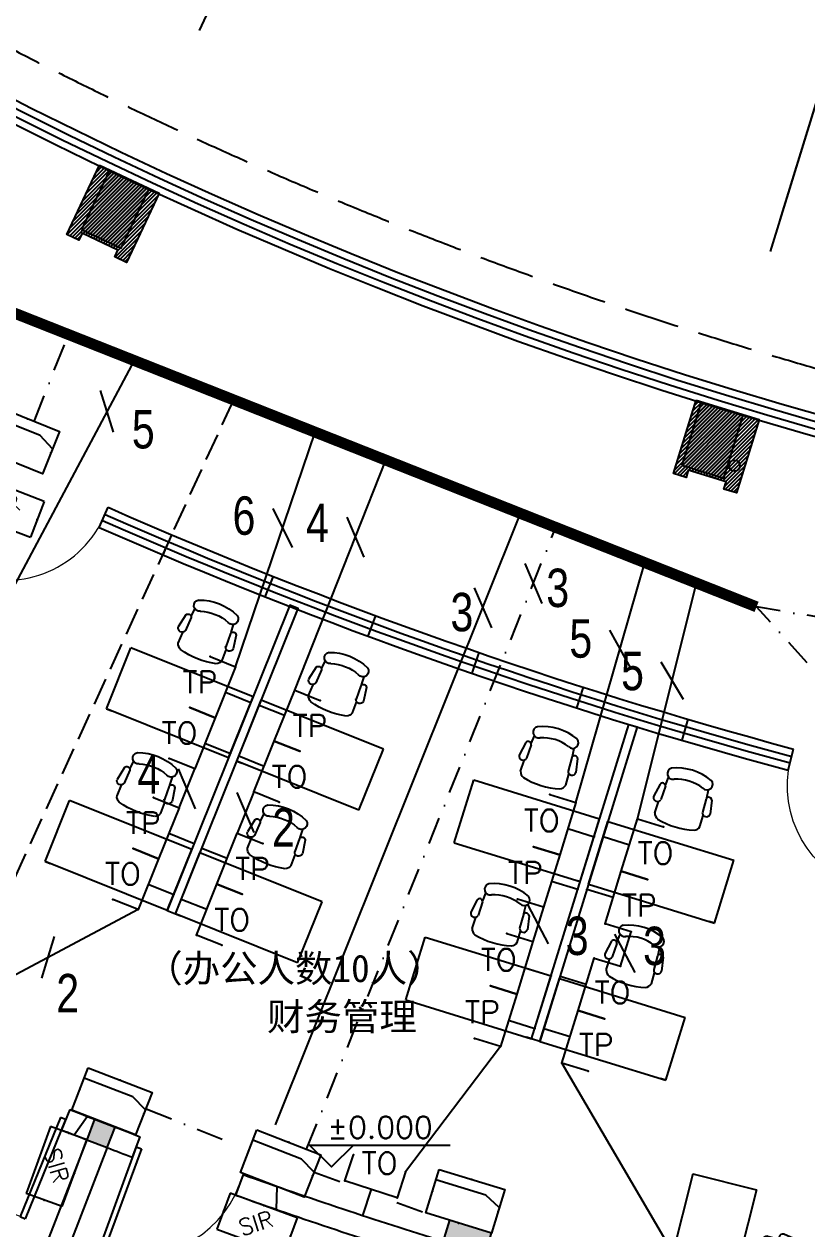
# Model space of a CAD drawing. Extents: x 13680 to 1640314, y -473492 to 65390.
# Drawn here: x 1453210 to 1460342, y -345167 to -334187 of the extents above; entities that cross this region are included whole.
import ezdxf
from ezdxf.enums import TextEntityAlignment as Align

# ---------------------------------------------------------------- set-up
doc = ezdxf.new("R2010")
doc.units = 0
doc.header["$LTSCALE"] = 1000
doc.header["$MEASUREMENT"] = 0
doc.linetypes.add('DASH', pattern=[0.35, 0.25, -0.1])
doc.linetypes.add('DASHDOT', pattern=[1, 0.5, -0.25, 0, -0.25])
for name, color, linetype in [('0-桥架', 120, 'Continuous'), ('AXIS', 1, 'Continuous'), ('COLUMN', 255, 'Continuous'), ('DIM-照明', 3, 'Continuous'), ('door', 2, 'Continuous'), ('EQUIP-通讯', 6, 'Continuous'), ('HATCH', 8, 'Continuous'), ('PUB_HATCH', 8, 'Continuous'), ('TEL_TEXT', 7, 'Continuous'), ('VPIPE-雨水', 4, 'DASH'), ('WALL', 255, 'Continuous'), ('WINDOW', 2, 'Continuous'), ('WIRE-照明', 120, 'Continuous'), ('室外建筑', 8, 'Continuous'), ('装修家具', 8, 'Continuous'), ('装修家具2', 8, 'Continuous')]:
    doc.layers.add(name, color=color, linetype=linetype)
doc.layers.add('04071 FF-TXT', color=3, linetype='Continuous', lineweight=25)
doc.styles.add('_TCH_DIM_T3', font='SIMPLEX', dxfattribs={"width": 0.705882, "bigfont": 'GBCBIG'})
doc.styles.add('_TEL_DIM', font='SIMPLEX', dxfattribs={"width": 0.8, "height": 3.5, "bigfont": 'HZTXT'})
doc.styles.add('IN-C', font='')
doc.styles.add('IN-E', font='simplex.shx')
doc.styles.get("Standard").update_dxf_attribs({"font": 'haiwenrs.shx', "bigfont": 'hztxt.shx'})
doc.styles.get('IN-C').set_extended_font_data('SimSun')
doc.dimstyles.new('_TCH_ARROW&&100', dxfattribs={"dimtxt": 297.5, "dimasz": 200, "dimexe": 250, "dimexo": 300, "dimgap": 126.25, "dimtad": 1, "dimdec": 0, "dimzin": 0, "dimdsep": 46, "dimtxsty": '_TCH_DIM_T3', "dimcen": 0.09, "dimclrt": 7, "dimazin": 2, "dimtfac": 1, "dimtdec": 0, "dimtix": 1, "dimtmove": 2, "dimatfit": 3, "dimfxl": 1, "dimtolj": 1, "dimtzin": 0, "dimarcsym": 0})

# ---------------------------------------------------------------- blocks, each defined once
blk = doc.blocks.new('A$C6DCB248D')
at = {"layer": '装修家具', "color": 8}
for p, q in [((50, 1272), (50, 672)), ((50, 1272), (50, 672)), ((1250, 1272), (50, 1272)), ((50, 1272), (100, 1272)), ((1250, 1272), (1250, 672)), ((1250, 672), (50, 672))]:
    blk.add_line(p, q, dxfattribs=at)
at = {"layer": '装修家具2', "color": 8}
for p, q in [((435, 471), (437, 366)), ((865, 471), (863, 366)), ((403, 207), (380, 334)), ((456, 212), (452, 341)), ((844, 212), (848, 341)), ((897, 207), (920, 334)), ((453, 202), (460, 126)), ((847, 202), (840, 126))]:
    blk.add_line(p, q, dxfattribs=at)
for centre, radius, start, end in [((503, 453), 70.3, 112.4327, 165.4917), ((650, -168), 708, 75.758, 104.242), ((797, 453), 70.3, 14.5083, 67.5673), ((417, 332), 36.8, 14.0068, 176.4868), ((883, 332), 36.8, 3.5132, 165.9932), ((429, 218), 27.9, 202.2235, 347.7173), ((488, 82), 51.9, 60.3175, 238.735), ((650, 497), 394, 249.7134, 290.2866), ((812, 82), 51.9, 301.265, 119.6825), ((871, 218), 27.9, 192.2827, 337.7765), ((650, 489), 489, 247.2611, 292.7389)]:
    blk.add_arc(centre, radius, start, end, dxfattribs=at)
blk = doc.blocks.new('A$C011C4558')
at = {"layer": '装修家具', "color": 8}
blk.add_lwpolyline([(0, 1200), (2999, 1200), (2999, 1280), (0, 1280)], close=True, dxfattribs=at)
at = {"layer": '装修家具', "color": 8, "xscale": -1, "rotation": 90}
for p in [(1272, 2530), (2771, 2530), (1272, 1250), (2771, 1250)]:
    blk.add_blockref('A$C6DCB248D', p, dxfattribs=at)
blk = doc.blocks.new('yg')
at = {"layer": 'VPIPE-雨水', "linetype": 'Continuous'}
blk.add_circle((429470, 259511), 50, dxfattribs=at)
blk = doc.blocks.new('$DorLib2D$00000001')
for p, q in [((0.45, 0.975), (0.5, 0.975)), ((0.45, 0), (0.45, 0.975)), ((0.5, 0), (0.5, 0.975)), ((0.5, 0), (0.45, 0))]:
    blk.add_line(p, q)
at = {"lineweight": 13}
blk.add_arc((0.475, 0), 0.975, 91.4693, 180, dxfattribs=at)
blk = doc.blocks.new('_FZH')
blk.add_lwpolyline([(-0.5, -0.5), (0.5, -0.5), (0.5, 0.5), (-0.5, 0.5)], close=True)
at = {"layer": 'PUB_HATCH'}
blk.add_solid([(-0.5, -0.5), (0.5, -0.5), (-0.5, 0.5), (0.5, 0.5)], dxfattribs=at)
blk = doc.blocks.new('A$C58E3357E')
at = {"layer": 'WALL'}
h = blk.add_hatch(dxfattribs=at)
h.set_pattern_fill('ANSI31', color=8, scale=15)
h.set_pattern_definition([(45, (0, 0), (-16.83798, 16.83798), [])])
h.paths.add_polyline_path([(-33851, 35032), (-33935, 35626), (-34628, 35527), (-34611, 35409), (-34542, 35419), (-34491, 35062), (-34560, 35052), (-34544, 34933)])
h.paths.add_polyline_path([(-22302, 12080), (-22723, 12508), (-23222, 12016), (-23138, 11931), (-23088, 11980), (-22836, 11724), (-22886, 11674), (-22801, 11589)])
h.paths.add_polyline_path([(-26096, 16456), (-26452, 16939), (-27015, 16523), (-26944, 16426), (-26888, 16468), (-26674, 16179), (-26730, 16137), (-26659, 16040)])
h.paths.add_polyline_path([(-16012, 6927), (-15511, 6598), (-15895, 6013), (-15995, 6079), (-15957, 6137), (-16258, 6335), (-16296, 6276), (-16396, 6342)])
h.paths.add_polyline_path([(-5588, 1946), (-5014, 1770), (-5220, 1101), (-5335, 1136), (-5314, 1203), (-5658, 1309), (-5679, 1242), (-5793, 1277)])
h.paths.add_polyline_path([(-20633, 10502), (-20183, 10105), (-20646, 9580), (-20736, 9659), (-20690, 9712), (-20960, 9950), (-21006, 9897), (-21096, 9976)])
h.paths.add_polyline_path([(-11022, 4089), (-10479, 3834), (-10777, 3200), (-10885, 3252), (-10856, 3315), (-11181, 3468), (-11211, 3405), (-11320, 3456)])
h.paths.add_polyline_path([(-30560, 23957), (-30807, 24504), (-31445, 24216), (-31395, 24107), (-31331, 24136), (-31183, 23807), (-31247, 23779), (-31198, 23669)])
h.paths.add_polyline_path([(-27751, 18834), (-28073, 19341), (-28664, 18966), (-28600, 18865), (-28541, 18902), (-28348, 18598), (-28407, 18561), (-28342, 18459)])
h.paths.add_polyline_path([(-32583, 29330), (-32751, 29906), (-33423, 29711), (-33389, 29595), (-33322, 29615), (-33222, 29269), (-33289, 29250), (-33255, 29135)])
at = {"layer": 'WALL', "color": 2}
for points in [[(-11022, 4089), (-10479, 3834), (-10777, 3200), (-10885, 3252), (-10856, 3315), (-11181, 3468), (-11211, 3405), (-11320, 3456), (-11022, 4089)], [(-5588, 1946), (-5014, 1770), (-5220, 1101), (-5335, 1136), (-5314, 1203), (-5658, 1309), (-5679, 1242), (-5793, 1277), (-5588, 1946)]]:
    blk.add_lwpolyline(points, dxfattribs=at)
blk = doc.blocks.new('*D201')
at = {"layer": 'AXIS', "color": 0, "lineweight": -2, "transparency": 16777216}
for p, q in [((1425937, -332251), (1423966, -333706)), ((1428435, -335394), (1426572, -336985))]:
    blk.add_line(p, q, dxfattribs=at)
blk.add_arc((1471625, -298505), 59000, 216.6442, 220.30638, dxfattribs=at)
at = {"layer": 'AXIS', "color": 0, "transparency": 16777216}
for points in [[(1424259, -333738), (1424313, -333699), (1424167, -333558)], [(1426658, -336649), (1426607, -336692), (1426762, -336823)]]:
    blk.add_solid(points, dxfattribs=at)
at = {"layer": 'Defpoints', "color": 0, "transparency": 16777216}
for p in [(1471625, -298505), (1426178, -332073), (1425006, -334666), (1428663, -335199)]:
    blk.add_point(p, dxfattribs=at)
at = {"layer": 'AXIS', "color": 7, "transparency": 16777216, "insert": (1425651, -335042), "char_height": 297.5, "attachment_point": 5, "rotation": 308.4753, "style": '_TCH_DIM_T3'}
blk.add_mtext('\\A1;4.05°', dxfattribs=at)
blk = doc.blocks.new('*D202')
at = {"layer": 'AXIS', "color": 0, "lineweight": -2, "transparency": 16777216}
for p, q in [((1428435, -335394), (1426572, -336985)), ((1431147, -338352), (1429401, -340071))]:
    blk.add_line(p, q, dxfattribs=at)
blk.add_arc((1471625, -298505), 59000, 220.69483, 224.35579, dxfattribs=at)
at = {"layer": 'AXIS', "color": 0, "transparency": 16777216}
for points in [[(1426867, -336996), (1426917, -336953), (1426762, -336823)], [(1429463, -339729), (1429416, -339776), (1429580, -339895)]]:
    blk.add_solid(points, dxfattribs=at)
at = {"layer": 'Defpoints', "color": 0, "transparency": 16777216}
for p in [(1471625, -298505), (1428663, -335199), (1427677, -337869), (1431361, -338141)]:
    blk.add_point(p, dxfattribs=at)
at = {"layer": 'AXIS', "color": 7, "transparency": 16777216, "insert": (1428346, -338198), "char_height": 297.5, "attachment_point": 5, "rotation": 312.5253, "style": '_TCH_DIM_T3'}
blk.add_mtext('\\A1;4.05°', dxfattribs=at)
blk = doc.blocks.new('*D203')
at = {"layer": 'AXIS', "color": 0, "lineweight": -2, "transparency": 16777216}
for p, q in [((1431147, -338352), (1429401, -340071)), ((1434063, -341111), (1432443, -342949))]:
    blk.add_line(p, q, dxfattribs=at)
blk.add_arc((1471625, -298505), 59000, 224.74423, 228.40578, dxfattribs=at)
at = {"layer": 'AXIS', "color": 0, "transparency": 16777216}
for points in [[(1429696, -340061), (1429744, -340014), (1429580, -339895)], [(1432480, -342604), (1432436, -342654), (1432608, -342761)]]:
    blk.add_solid(points, dxfattribs=at)
at = {"layer": 'Defpoints', "color": 0, "transparency": 16777216}
for p in [(1471625, -298505), (1431361, -338141), (1430566, -340874), (1434261, -340886)]:
    blk.add_point(p, dxfattribs=at)
at = {"layer": 'AXIS', "color": 7, "transparency": 16777216, "insert": (1431257, -341155), "char_height": 297.5, "attachment_point": 5, "rotation": 316.575, "style": '_TCH_DIM_T3'}
blk.add_mtext('\\A1;4.05°', dxfattribs=at)
blk = doc.blocks.new('*D204')
at = {"layer": 'AXIS', "color": 0, "lineweight": -2, "transparency": 16777216}
for p, q in [((1434063, -341111), (1432443, -342949)), ((1440441, -345979), (1439096, -348026))]:
    blk.add_line(p, q, dxfattribs=at)
blk.add_arc((1471625, -298505), 59000, 228.79422, 236.50578, dxfattribs=at)
at = {"layer": 'AXIS', "color": 0, "transparency": 16777216}
for points in [[(1432736, -342918), (1432780, -342868), (1432608, -342761)], [(1439084, -347679), (1439048, -347735), (1439233, -347817)]]:
    blk.add_solid(points, dxfattribs=at)
at = {"layer": 'Defpoints', "color": 0, "transparency": 16777216}
for p in [(1471625, -298505), (1434261, -340886), (1434736, -344550), (1440606, -345728)]:
    blk.add_point(p, dxfattribs=at)
at = {"layer": 'AXIS', "color": 7, "transparency": 16777216, "insert": (1435998, -345188), "char_height": 297.5, "attachment_point": 5, "rotation": 322.65, "style": '_TCH_DIM_T3'}
blk.add_mtext('\\A1;8.1°', dxfattribs=at)
blk = doc.blocks.new('*D205')
at = {"layer": 'AXIS', "color": 0, "lineweight": -2, "transparency": 16777216}
for p, q in [((1440441, -345979), (1439096, -348026)), ((1447441, -349899), (1446398, -352116))]:
    blk.add_line(p, q, dxfattribs=at)
blk.add_arc((1471625, -298505), 59000, 236.89422, 244.60578, dxfattribs=at)
at = {"layer": 'AXIS', "color": 0, "transparency": 16777216}
for points in [[(1439382, -347955), (1439419, -347899), (1439233, -347817)], [(1446338, -351774), (1446309, -351834), (1446504, -351890)]]:
    blk.add_solid(points, dxfattribs=at)
at = {"layer": 'Defpoints', "color": 0, "transparency": 16777216}
for p in [(1471625, -298505), (1440606, -345728), (1441592, -349289), (1447569, -349627)]:
    blk.add_point(p, dxfattribs=at)
at = {"layer": 'AXIS', "color": 7, "transparency": 16777216, "insert": (1442931, -349742), "char_height": 297.5, "attachment_point": 5, "rotation": 330.75, "style": '_TCH_DIM_T3'}
blk.add_mtext('\\A1;8.1°', dxfattribs=at)
blk = doc.blocks.new('*D206')
at = {"layer": 'AXIS', "color": 0, "lineweight": -2, "transparency": 16777216}
for p, q in [((1447441, -349899), (1446398, -352116)), ((1454924, -352794), (1454203, -355135))]:
    blk.add_line(p, q, dxfattribs=at)
blk.add_arc((1471625, -298505), 59000, 244.99422, 252.70578, dxfattribs=at)
at = {"layer": 'AXIS', "color": 0, "transparency": 16777216}
for points in [[(1446671, -352005), (1446700, -351944), (1446504, -351890)], [(1454096, -354806), (1454076, -354869), (1454277, -354897)]]:
    blk.add_solid(points, dxfattribs=at)
at = {"layer": 'Defpoints', "color": 0, "transparency": 16777216}
for p in [(1471625, -298505), (1447569, -349627), (1455012, -352507), (1449047, -353014)]:
    blk.add_point(p, dxfattribs=at)
at = {"layer": 'AXIS', "color": 7, "transparency": 16777216, "insert": (1450437, -353274), "char_height": 297.5, "attachment_point": 5, "rotation": 338.85, "style": '_TCH_DIM_T3'}
blk.add_mtext('\\A1;8.1°', dxfattribs=at)
blk = doc.blocks.new('*D207')
at = {"layer": 'AXIS', "color": 0, "lineweight": -2, "transparency": 16777216}
for p, q in [((1454924, -352794), (1454203, -355135)), ((1458800, -353838), (1458247, -356225))]:
    blk.add_line(p, q, dxfattribs=at)
blk.add_arc((1471625, -298505), 59000, 253.09422, 256.75577, dxfattribs=at)
at = {"layer": 'AXIS', "color": 0, "transparency": 16777216}
for points in [[(1454458, -354987), (1454478, -354923), (1454277, -354897)], [(1458116, -355903), (1458101, -355968), (1458303, -355981)]]:
    blk.add_solid(points, dxfattribs=at)
at = {"layer": 'Defpoints', "color": 0, "transparency": 16777216}
for p in [(1471625, -298505), (1455012, -352507), (1458868, -353546), (1455610, -355290)]:
    blk.add_point(p, dxfattribs=at)
at = {"layer": 'AXIS', "color": 7, "transparency": 16777216, "insert": (1456352, -355209), "char_height": 297.5, "attachment_point": 5, "rotation": 344.925, "style": '_TCH_DIM_T3'}
blk.add_mtext('\\A1;4.05°', dxfattribs=at)
blk = doc.blocks.new('*D208')
at = {"layer": 'AXIS', "color": 0, "lineweight": -2, "transparency": 16777216}
for p, q in [((1458800, -353838), (1458247, -356225)), ((1462740, -354605), (1462356, -357025))]:
    blk.add_line(p, q, dxfattribs=at)
blk.add_arc((1471625, -298505), 59000, 257.14422, 260.80566, dxfattribs=at)
at = {"layer": 'AXIS', "color": 0, "transparency": 16777216}
for points in [[(1458490, -356058), (1458505, -355993), (1458303, -355981)], [(1462203, -356714), (1462193, -356780), (1462396, -356778)]]:
    blk.add_solid(points, dxfattribs=at)
at = {"layer": 'Defpoints', "color": 0, "transparency": 16777216}
for p in [(1471625, -298505), (1458868, -353546), (1462787, -354309), (1459661, -356279)]:
    blk.add_point(p, dxfattribs=at)
at = {"layer": 'AXIS', "color": 7, "transparency": 16777216, "insert": (1460395, -356146), "char_height": 297.5, "attachment_point": 5, "rotation": 348.9749, "style": '_TCH_DIM_T3'}
blk.add_mtext('\\A1;4.05°', dxfattribs=at)
blk = doc.blocks.new('*D209')
at = {"layer": 'AXIS', "color": 0, "lineweight": -2, "transparency": 16777216}
for p, q in [((1414825, -298505), (1411575, -298505)), ((1462740, -354605), (1462231, -357815))]:
    blk.add_line(p, q, dxfattribs=at)
blk.add_arc((1471625, -298505), 59800, 180.19165, 260.80826, dxfattribs=at)
at = {"layer": 'AXIS', "color": 0, "transparency": 16777216}
for points in [[(1411792, -298705), (1411859, -298705), (1411825, -298505)], [(1462078, -357504), (1462068, -357570), (1462270, -357569)]]:
    blk.add_solid(points, dxfattribs=at)
at = {"layer": 'Defpoints', "color": 0, "transparency": 16777216}
for p in [(1415125, -298505), (1471625, -298505), (1418343, -325653), (1462787, -354309)]:
    blk.add_point(p, dxfattribs=at)
at = {"layer": 'AXIS', "color": 7, "transparency": 16777216, "insert": (1426362, -337163), "char_height": 297.5, "attachment_point": 5, "rotation": 310.5, "style": '_TCH_DIM_T3'}
blk.add_mtext('\\A1;81°', dxfattribs=at)
blk = doc.blocks.new('*D219')
at = {"layer": 'AXIS', "color": 0, "lineweight": -2, "transparency": 16777216}
for p, q in [((1450104, -331268), (1451449, -329221)), ((1454935, -333974), (1455978, -331757))]:
    blk.add_line(p, q, dxfattribs=at)
blk.add_arc((1471625, -298505), 37000, 237.0097, 244.4903, dxfattribs=at)
at = {"layer": 'AXIS', "color": 0, "transparency": 16777216}
for points in [[(1451461, -329567), (1451497, -329511), (1451311, -329430)], [(1455705, -331868), (1455676, -331928), (1455871, -331983)]]:
    blk.add_solid(points, dxfattribs=at)
at = {"layer": 'Defpoints', "color": 0, "transparency": 16777216}
for p in [(1471625, -298505), (1452791, -330352), (1449939, -331519), (1454807, -334245)]:
    blk.add_point(p, dxfattribs=at)
at = {"layer": 'AXIS', "color": 7, "transparency": 16777216, "insert": (1453681, -330547), "char_height": 297.5, "attachment_point": 5, "rotation": 330.75, "style": '_TCH_DIM_T3'}
blk.add_mtext('\\A1;8.1°', dxfattribs=at)
blk = doc.blocks.new('*D220')
at = {"layer": 'AXIS', "color": 0, "lineweight": -2, "transparency": 16777216}
for p, q in [((1454935, -333974), (1455978, -331757)), ((1460099, -335972), (1460819, -333630))]:
    blk.add_line(p, q, dxfattribs=at)
blk.add_arc((1471625, -298505), 37000, 245.1097, 252.5903, dxfattribs=at)
at = {"layer": 'AXIS', "color": 0, "transparency": 16777216}
for points in [[(1456039, -332098), (1456067, -332038), (1455871, -331983)], [(1460565, -333778), (1460545, -333842), (1460746, -333869)]]:
    blk.add_solid(points, dxfattribs=at)
at = {"layer": 'Defpoints', "color": 0, "transparency": 16777216}
for p in [(1471625, -298505), (1457466, -332688), (1454807, -334245), (1460011, -336259)]:
    blk.add_point(p, dxfattribs=at)
at = {"layer": 'AXIS', "color": 7, "transparency": 16777216, "insert": (1458375, -332756), "char_height": 297.5, "attachment_point": 5, "rotation": 338.85, "style": '_TCH_DIM_T3'}
blk.add_mtext('\\A1;8.1°', dxfattribs=at)
blk = doc.blocks.new('*D221')
at = {"layer": 'AXIS', "color": 0, "lineweight": -2, "transparency": 16777216}
for p, q in [((1460099, -335972), (1460819, -333630)), ((1462774, -336692), (1463327, -334306))]:
    blk.add_line(p, q, dxfattribs=at)
blk.add_arc((1471625, -298505), 37000, 253.2097, 256.6403, dxfattribs=at)
at = {"layer": 'AXIS', "color": 0, "transparency": 16777216}
for points in [[(1460927, -333959), (1460947, -333896), (1460746, -333869)], [(1463084, -334471), (1463068, -334536), (1463271, -334549)]]:
    blk.add_solid(points, dxfattribs=at)
at = {"layer": 'Defpoints', "color": 0, "transparency": 16777216}
for p in [(1471625, -298505), (1461582, -334116), (1460011, -336259), (1462706, -336985)]:
    blk.add_point(p, dxfattribs=at)
at = {"layer": 'AXIS', "color": 7, "transparency": 16777216, "insert": (1462074, -333966), "char_height": 297.5, "attachment_point": 5, "rotation": 344.925, "style": '_TCH_DIM_T3'}
blk.add_mtext('\\A1;4.05°', dxfattribs=at)
blk = doc.blocks.new('*D223')
at = {"layer": 'AXIS', "color": 0, "lineweight": -2, "transparency": 16777216}
for p, q in [((1432425, -298505), (1435675, -298505)), ((1465493, -337222), (1466001, -334012))]:
    blk.add_line(p, q, dxfattribs=at)
blk.add_arc((1471625, -298505), 36200, 180.3166, 260.6833, dxfattribs=at)
at = {"layer": 'AXIS', "color": 0, "transparency": 16777216}
for points in [[(1435393, -298705), (1435459, -298705), (1435425, -298505)], [(1465770, -334194), (1465760, -334260), (1465962, -334259)]]:
    blk.add_solid(points, dxfattribs=at)
at = {"layer": 'Defpoints', "color": 0, "transparency": 16777216}
for p in [(1432125, -298505), (1471625, -298505), (1439371, -314939), (1465446, -337518)]:
    blk.add_point(p, dxfattribs=at)
at = {"layer": 'AXIS', "color": 7, "transparency": 16777216, "insert": (1444308, -321836), "char_height": 297.5, "attachment_point": 5, "rotation": 310.5, "style": '_TCH_DIM_T3'}
blk.add_mtext('\\A1;81°', dxfattribs=at)
blk = doc.blocks.new('bg')
blk.add_lwpolyline([(2, 2), (0, 0), (-2, 2), (10.82, 2)])
at = {"color": 7, "style": 'IN-E'}
blk.add_attdef('LEVEL', (2, 2.61), '', height=2, dxfattribs=at)
blk = doc.blocks.new('$equip$00001847')
for p, q in [((-0.5, 0.499), (-0.5, 0.999)), ((0.5, 0.999), (0.5, 0.499)), ((0.5, 0.499), (-0.5, 0.499)), ((0, 0.5), (0, 0))]:
    blk.add_line(p, q)
for p in [(-0.5, 0.999), (0.5, 0.999), (-0.5, 0.499), (0.5, 0.499), (0, 0)]:
    blk.add_point(p)
at = {"color": 7, "style": '_TEL_DIM'}
blk.add_attdef('$TEXT$', text='', height=0.4, dxfattribs=at).set_placement((0, 0.999), align=Align.MIDDLE_CENTER)
at = {"color": 7, "style": '_TEL_DIM', "flags": 1}
blk.add_attdef('A', text='', height=0.00002, dxfattribs=at).set_placement((0, 0), align=Align.MIDDLE_CENTER)
blk = doc.blocks.new('$TelecSys$00000095')
blk.add_line((0.4, 0.4), (-0.4, -0.4))
at = {"width": 0.8}
blk.add_attdef('N', text='', height=1, dxfattribs=at).set_placement((-0.017, 1.056), align=Align.MIDDLE)
blk = doc.blocks.new('$equip$00001876')
at = {"color": 0, "linetype": 'Continuous'}
blk.add_lwpolyline([(-0.625, 0.415), (0.625, 0.415), (0.625, -0.415), (-0.625, -0.415)], close=True, dxfattribs=at)
blk.add_lwpolyline([(0.625, 0.075), (0.325, 0.215), (-0.625, 0.215)], dxfattribs=at)
for p in [(0, 0.415), (-0.625, 0), (0.625, 0), (0, -0.415)]:
    blk.add_point(p)
at = {"layer": 'TEL_TEXT', "style": '_TEL_DIM', "flags": 1}
blk.add_attdef('A', text='', height=0.00002, dxfattribs=at).set_placement((0, 0), align=Align.MIDDLE_CENTER)
blk = doc.blocks.new('$equip$00001889')
for p, q in [((-0.65, 0.35), (-0.65, -0.35)), ((0.65, 0.35), (-0.65, 0.35)), ((0.65, 0.35), (0.65, -0.35)), ((-0.65, -0.35), (0.65, -0.35))]:
    blk.add_line(p, q)
for p in [(0, 0.35), (-0.65, 0), (0.65, 0), (0, -0.35)]:
    blk.add_point(p)
at = {"color": 7, "style": '_TEL_DIM'}
blk.add_attdef('$TEXT$', text='', height=0.3, dxfattribs=at).set_placement((-0.02, -0.003), align=Align.MIDDLE_CENTER)
at = {"color": 7, "style": '_TEL_DIM', "flags": 1}
blk.add_attdef('A', text='', height=0.00002, dxfattribs=at).set_placement((0, 0), align=Align.MIDDLE_CENTER)

msp = doc.modelspace()

# ---------------------------------------------------------------- linework, layer by layer
at = {"layer": '0-桥架', "color": 120, "const_width": 100}
msp.add_lwpolyline([(1429018.904, -303407.219), (1430576.383, -310397.89), (1432997.87, -317254.655), (1439015.335, -326193.931), (1445282.223, -331957.858), (1451483.67, -336173.126), (1459884.038, -339498.386)], dxfattribs=at)
at = {"layer": 'AXIS'}
for p, q in [((1454807.017, -334245.428), (1456510.134, -330626.12)), ((1460010.706, -336258.584), (1461186.867, -332435.412))]:
    msp.add_line(p, q, dxfattribs=at)
at = {"layer": 'WALL', "color": 0}
for p, q in [((1453625.464, -344078.94), (1453550.097, -344264.208)), ((1454197.602, -344514.708), (1454266.546, -344326.956)), ((1453780.144, -344354.519), (1451831.766, -349390.77)), ((1453966.672, -344426.681), (1451946.131, -349649.46)), ((1455205.259, -344671.656), (1455136.315, -344859.408))]:
    msp.add_line(p, q, dxfattribs=at)
for radius, start, end in [(49000, 248.4481189, 248.850002), (49000, 248.850002, 249.2518851), (49200, 248.4457421, 248.7335471), (49200, 248.9664569, 249.2542618), (49000, 250.421207, 252.666139), (49200, 250.4188302, 252.6670896)]:
    msp.add_arc((1471625.299, -298504.76), radius, start, end, dxfattribs=at)
at = {"layer": 'WINDOW'}
for p, q in [((1453895.04, -338774.325), (1453975.632, -338591.282)), ((1454553.063, -338840.585), (1454475.108, -339024.766)), ((1455478.362, -339219.824), (1455404.632, -339405.737)), ((1456412.078, -339577.84), (1456342.611, -339765.388)), ((1457353.723, -339914.446), (1457288.556, -340103.531)), ((1458302.808, -340229.467), (1458241.974, -340419.991)), ((1459258.837, -340522.739), (1459202.369, -340714.602)), ((1460171.442, -340987.805), (1460221.312, -340794.109))]:
    msp.add_line(p, q, dxfattribs=at)
for centre, radius, start, end in [((1471625.299, -298504.76), 40800, 179.4382911, 261.560645), ((1471625.299, -298504.76), 40867, 179.5331502, 261.4657858), ((1471625.299, -298504.76), 54800, 179.7909126, 261.2080234), ((1471625.299, -298504.76), 41000, 179.7205305, 261.2784055), ((1471625.299, -298504.76), 40933, 179.6262886, 261.3726474), ((1471625.298, -298504.762), 43799.998, 246.2366193, 254.9082791), ((1471625.298, -298504.762), 43929.998, 246.2366193, 254.9102139), ((1471625.298, -298504.762), 43869.998, 246.2366193, 254.9093223), ((1471625.298, -298504.762), 43999.998, 246.2366193, 254.9112509), ((1471625.299, -298504.76), 55000, 228.5999999, 261.4156146), ((1471625.299, -298504.76), 54933, 228.7043012, 261.3462394), ((1471625.299, -298504.76), 54867, 228.7044267, 261.2777346)]:
    msp.add_arc(centre, radius, start, end, dxfattribs=at)
at = {"layer": 'WIRE-照明', "linetype": 'DASHDOT', "ltscale": 0.5}
for p, q in [((1453300.939, -337807.747), (1453625.887, -336986.856)), ((1455783.83, -344441.351), (1458054.308, -338774.093)), ((1461014.476, -340751.244), (1459884.038, -339498.386)), ((1461085.534, -339699.238), (1459884.038, -339498.386)), ((1454322.18, -344072.339), (1455015.367, -344350.051)), ((1455851.488, -344649.814), (1456124.089, -344749.567)), ((1456604.731, -344925.45), (1456869.919, -345022.492))]:
    msp.add_line(p, q, dxfattribs=at)
at = {"layer": 'WIRE-照明'}
for p, q in [((1454212.559, -337253.348), (1450918.981, -343425.281)), ((1455137.104, -340045.099), (1455860.549, -337905.7)), ((1455675.864, -340257.219), (1456505.625, -338161.052)), ((1455501.884, -344218.17), (1457733.78, -338647.213)), ((1458238.178, -341280.864), (1458865.716, -339095.287)), ((1458797.992, -341430.371), (1459335.761, -339281.353)), ((1454248.865, -342257.55), (1452608.432, -343127.845)), ((1457551.066, -343505.024), (1456686.261, -344647.864)), ((1458110.437, -343655.965), (1459107.94, -345362.808)), ((1453665.082, -344309.461), (1453785.407, -344141.787)), ((1455512.13, -344779.654), (1455506.57, -344989.451))]:
    msp.add_line(p, q, dxfattribs=at)
at = {"layer": 'WIRE-照明', "linetype": 'DASH'}
msp.add_line((1455116.553, -337611.192), (1452831.587, -342603.729), dxfattribs=at)
at = {"layer": 'WIRE-照明', "linetype": 'Continuous'}
for p, q in [((1454621.434, -341329.546), (1454764.535, -340973.104)), ((1455303.295, -341185.224), (1455152.415, -341561.04)), ((1457943.011, -342236.31), (1457846.233, -342549.578)), ((1458644.465, -342774.311), (1458741.686, -342459.608))]:
    msp.add_line(p, q, dxfattribs=at)
at = {"layer": '室外建筑', "linetype": 'DASH', "ltscale": 2}
for radius, start, end in [(55400, 179.1726169, 261.8263191), (40400, 178.8653855, 262.1335564)]:
    msp.add_arc((1471625.299, -298504.76), radius, start, end, dxfattribs=at)

# ---------------------------------------------------------------- block references
at = {"layer": '04071 FF-TXT', "color": 9}
ref = msp.add_blockref('bg', (1456010.859, -344602.835), dxfattribs=dict(at, xscale=100, yscale=100, zscale=100))
ref.add_attrib('LEVEL', '%%P0.000', (1455973.129, -344342.296), dxfattribs={"layer": '0', "color": 7, "height": 200, "style": 'IN-E'})
at = {"layer": 'COLUMN'}
for p, xscale, yscale, zscale, rotation in [((1454040.614, -335874.117), 400.0000000000269, 600, 599.9999999999907, 334.7999999422599), ((1459481.434, -337979.011), 400.0000000001024, 600, 600.0000000000082, 342.8999999422628), ((1457187.919, -345434.197), 400.0000000000597, 599.9999999998836, 599.9999999998884, 342.899999942226)]:
    msp.add_blockref('_FZH', p, dxfattribs=dict(at, xscale=xscale, yscale=yscale, zscale=zscale, rotation=rotation))
at = {"layer": 'COLUMN', "linetype": 'ByBlock', "xscale": 199.9999999999726, "yscale": 199.9999999999726, "zscale": 199.9999999999726, "rotation": 338.8500019879417}
msp.add_blockref('_FZH', (1453909.489, -344297.336), dxfattribs=at)
at = {"layer": 'DIM-照明'}
ref = msp.add_blockref('$TelecSys$00000095', (1453965.609, -337716.115), dxfattribs=dict(at, xscale=350, yscale=350, zscale=350, rotation=242.3906109614948))
ref.add_attrib('N', '5', dxfattribs={"layer": '0', "color": 7, "height": 350, "width": 0.8}).set_placement((1454295.81, -337881.927), align=Align.MIDDLE)
ref = msp.add_blockref('$TelecSys$00000095', (1455565.216, -338779.07), dxfattribs=dict(at, xscale=350, yscale=350, zscale=350, rotation=71.31684867568572))
ref.add_attrib('N', '6', dxfattribs={"layer": '0', "color": 7, "height": 350, "width": 0.8}).set_placement((1455213.287, -338666.5), align=Align.MIDDLE)
ref = msp.add_blockref('$TelecSys$00000095', (1456227.863, -338862.744), dxfattribs=dict(at, xscale=350, yscale=350, zscale=350, rotation=68.40401062326885))
ref.add_attrib('N', '4', dxfattribs={"layer": '0', "color": 7, "height": 350, "width": 0.8}).set_placement((1455882.108, -338732.436), align=Align.MIDDLE)
ref = msp.add_blockref('$TelecSys$00000095', (1457849.531, -339285.23), dxfattribs=dict(at, xscale=350, yscale=350, zscale=350, rotation=68.16744441446015))
ref.add_attrib('N', '3', dxfattribs={"layer": '0', "color": 7, "height": 350, "width": 0.8}).set_placement((1458072.174, -339325.039), align=Align.MIDDLE)
ref = msp.add_blockref('$TelecSys$00000095', (1457389.692, -339506.078), dxfattribs=dict(at, xscale=350, yscale=350, zscale=350, rotation=68.16744441446015))
ref.add_attrib('N', '3', dxfattribs={"layer": '0', "color": 7, "height": 350, "width": 0.8}).set_placement((1457198.972, -339545.888), align=Align.MIDDLE)
ref = msp.add_blockref('$TelecSys$00000095', (1458638.931, -339885.128), dxfattribs=dict(at, xscale=350, yscale=350, zscale=350, rotation=73.97980863818114))
ref.add_attrib('N', '5', dxfattribs={"layer": '0', "color": 7, "height": 350, "width": 0.8}).set_placement((1458282.152, -339789.031), align=Align.MIDDLE)
ref = msp.add_blockref('$TelecSys$00000095', (1459113.573, -340169.256), dxfattribs=dict(at, xscale=350, yscale=350, zscale=350, rotation=75.9508316583015))
ref.add_attrib('N', '5', dxfattribs={"layer": '0', "color": 7, "height": 350, "width": 0.8}).set_placement((1458753.699, -340085.487), align=Align.MIDDLE)
ref = msp.add_blockref('$TelecSys$00000095', (1454690.434, -341157.678), dxfattribs=dict(at, xscale=350, yscale=350, zscale=350, rotation=68.12588703316233))
ref.add_attrib('N', '4', dxfattribs={"layer": '0', "color": 7, "height": 350, "width": 0.8}).set_placement((1454345.316, -341025.693), align=Align.MIDDLE)
ref = msp.add_blockref('$TelecSys$00000095', (1455227.855, -341373.132), dxfattribs=dict(at, xscale=350, yscale=350, zscale=350, rotation=248.125887033253))
ref.add_attrib('N', '2', dxfattribs={"layer": '0', "color": 7, "height": 350, "width": 0.8}).set_placement((1455572.973, -341505.117), align=Align.MIDDLE)
ref = msp.add_blockref('$TelecSys$00000095', (1457894.622, -342392.944), dxfattribs=dict(at, xscale=350, yscale=350, zscale=350, rotation=252.8324555968153))
ref.add_attrib('N', '3', dxfattribs={"layer": '0', "color": 7, "height": 350, "width": 0.8}).set_placement((1458249.406, -342496.166), align=Align.MIDDLE)
ref = msp.add_blockref('$TelecSys$00000095', (1458683.12, -342655.677), dxfattribs=dict(at, xscale=350, yscale=350, zscale=350, rotation=72.83245559693064))
ref.add_attrib('N', '3', dxfattribs={"layer": '0', "color": 7, "height": 350, "width": 0.8}).set_placement((1458953.982, -342588.097), align=Align.MIDDLE)
ref = msp.add_blockref('$TelecSys$00000095', (1453428.649, -342692.698), dxfattribs=dict(at, xscale=350, yscale=350, zscale=350, rotation=207.9471748644585))
ref.add_attrib('N', '2', dxfattribs={"layer": '0', "color": 7, "height": 350, "width": 0.8}).set_placement((1453607.178, -343016.2), align=Align.MIDDLE)
at = {"layer": 'door'}
for p, xscale, yscale, zscale, rotation in [((1453477.213, -338482.912), 999.9999999999521, 999.9999999999521, 999.9999999999521, 154.7446194740356), ((1460680.15, -341015.511), -999.999999999979, 1000, 1000.000000000007, 165.5620590380313), ((1453124.637, -343983.167), -1000.000000000048, 1000, 200, 157.8634579141619), ((1454701.431, -344593.182), 999.9999999999565, 999.9999999999565, 200, 159.8365460321911)]:
    msp.add_blockref('$DorLib2D$00000001', p, dxfattribs=dict(at, xscale=xscale, yscale=yscale, zscale=zscale, rotation=rotation))
at = {"layer": 'EQUIP-通讯'}
for p, xscale, yscale, zscale, rotation in [((1453164.151, -337976.212), 499.9999999999465, 499.9999999999465, 499.9999999999465, 337.945920754363), ((1454009.533, -344005.321), 500.0000000000696, 500.0000000000696, 500.0000000000696, 338.8462197896746), ((1455546.513, -344572.014), 500.0000000000696, 500.0000000000696, 500.0000000000696, 338.8462197896746), ((1457229.618, -344916.052), 500.0000000000696, 500.0000000000696, 500.0000000000696, 342.8999999422253)]:
    msp.add_blockref('$equip$00001876', p, dxfattribs=dict(at, xscale=xscale, yscale=yscale, zscale=zscale, rotation=rotation))
ref = msp.add_blockref('$equip$00001889', (1453026.141, -338584.47), dxfattribs=dict(at, xscale=499.9999999999897, yscale=499.9999999999897, zscale=499.9999999999897, rotation=338.9655469431739))
ref.add_attrib('$TEXT$', 'SIR', dxfattribs={"layer": '0', "color": 7, "height": 150, "rotation": 16.1246314, "style": '_TEL_DIM'}).set_placement((1453016.237, -338582.349), align=Align.MIDDLE_CENTER)
ref = msp.add_blockref('$equip$00001847', (1455275.499, -340370.056), dxfattribs=dict(at, xscale=500, yscale=500, zscale=500, rotation=68.12588703321622))
ref.add_attrib('$TEXT$', 'TP', dxfattribs={"layer": '0', "color": 7, "height": 200, "style": '_TEL_DIM'}).set_placement((1454811.961, -340183.958), align=Align.MIDDLE_CENTER)
ref = msp.add_blockref('$equip$00001847', (1455351.184, -340396.264), dxfattribs=dict(at, xscale=500, yscale=500, zscale=500, rotation=248.1258870332158))
ref.add_attrib('$TEXT$', 'TP', dxfattribs={"layer": '0', "color": 7, "height": 200, "style": '_TEL_DIM'}).set_placement((1455814.723, -340582.362), align=Align.MIDDLE_CENTER)
ref = msp.add_blockref('$equip$00001847', (1455089.215, -340834.059), dxfattribs=dict(at, xscale=500, yscale=500, zscale=500, rotation=68.12588703321622))
ref.add_attrib('$TEXT$', 'TO', dxfattribs={"layer": '0', "color": 7, "height": 200, "style": '_TEL_DIM'}).set_placement((1454625.676, -340647.961), align=Align.MIDDLE_CENTER)
ref = msp.add_blockref('$equip$00001847', (1455164.9, -340860.266), dxfattribs=dict(at, xscale=500, yscale=500, zscale=500, rotation=248.1258870332158))
ref.add_attrib('$TEXT$', 'TO', dxfattribs={"layer": '0', "color": 7, "height": 200, "style": '_TEL_DIM'}).set_placement((1455628.439, -341046.365), align=Align.MIDDLE_CENTER)
ref = msp.add_blockref('$equip$00001847', (1454759.829, -341654.503), dxfattribs=dict(at, xscale=500, yscale=500, zscale=500, rotation=68.12588703321622))
ref.add_attrib('$TEXT$', 'TP', dxfattribs={"layer": '0', "color": 7, "height": 200, "style": '_TEL_DIM'}).set_placement((1454296.29, -341468.405), align=Align.MIDDLE_CENTER)
ref = msp.add_blockref('$equip$00001847', (1458402.771, -341593.37), dxfattribs=dict(at, xscale=500, yscale=500, zscale=500, rotation=72.83245559684596))
ref.add_attrib('$TEXT$', 'TO', dxfattribs={"layer": '0', "color": 7, "height": 200, "style": '_TEL_DIM'}).set_placement((1457925.525, -341445.934), align=Align.MIDDLE_CENTER)
ref = msp.add_blockref('$equip$00001847', (1458485.816, -341595.588), dxfattribs=dict(at, xscale=500.0000000000001, yscale=500.0000000000001, zscale=500.0000000000001, rotation=252.8324555968417))
ref.add_attrib('$TEXT$', 'TO', dxfattribs={"layer": '0', "color": 7, "height": 200, "style": '_TEL_DIM'}).set_placement((1458963.062, -341743.024), align=Align.MIDDLE_CENTER)
ref = msp.add_blockref('$equip$00001847', (1454827.736, -341700.085), dxfattribs=dict(at, xscale=500.0000000000001, yscale=500.0000000000001, zscale=500.0000000000001, rotation=248.1258870332158))
ref.add_attrib('$TEXT$', 'TP', dxfattribs={"layer": '0', "color": 7, "height": 200, "style": '_TEL_DIM'}).set_placement((1455291.274, -341886.183), align=Align.MIDDLE_CENTER)
ref = msp.add_blockref('$equip$00001847', (1458255.187, -342071.093), dxfattribs=dict(at, xscale=500, yscale=500, zscale=500, rotation=72.83245559684596))
ref.add_attrib('$TEXT$', 'TP', dxfattribs={"layer": '0', "color": 7, "height": 200, "style": '_TEL_DIM'}).set_placement((1457777.942, -341923.657), align=Align.MIDDLE_CENTER)
ref = msp.add_blockref('$equip$00001847', (1454573.545, -342118.505), dxfattribs=dict(at, xscale=500, yscale=500, zscale=500, rotation=68.12588703321622))
ref.add_attrib('$TEXT$', 'TO', dxfattribs={"layer": '0', "color": 7, "height": 200, "style": '_TEL_DIM'}).set_placement((1454110.006, -341932.407), align=Align.MIDDLE_CENTER)
ref = msp.add_blockref('$equip$00001847', (1458338.232, -342073.311), dxfattribs=dict(at, xscale=500.0000000000001, yscale=500.0000000000001, zscale=500.0000000000001, rotation=252.8324555968417))
ref.add_attrib('$TEXT$', 'TP', dxfattribs={"layer": '0', "color": 7, "height": 200, "style": '_TEL_DIM'}).set_placement((1458815.478, -342220.747), align=Align.MIDDLE_CENTER)
ref = msp.add_blockref('$equip$00001847', (1454641.451, -342164.087), dxfattribs=dict(at, xscale=500.0000000000001, yscale=500.0000000000001, zscale=500.0000000000001, rotation=248.1258870332158))
ref.add_attrib('$TEXT$', 'TO', dxfattribs={"layer": '0', "color": 7, "height": 200, "style": '_TEL_DIM'}).set_placement((1455104.99, -342350.186), align=Align.MIDDLE_CENTER)
ref = msp.add_blockref('$equip$00001847', (1458010.825, -342862.084), dxfattribs=dict(at, xscale=500, yscale=500, zscale=500, rotation=72.83245559684596))
ref.add_attrib('$TEXT$', 'TO', dxfattribs={"layer": '0', "color": 7, "height": 200, "style": '_TEL_DIM'}).set_placement((1457533.58, -342714.648), align=Align.MIDDLE_CENTER)
ref = msp.add_blockref('$equip$00001847', (1458093.428, -342865.737), dxfattribs=dict(at, xscale=500.0000000000001, yscale=500.0000000000001, zscale=500.0000000000001, rotation=252.8324555968417))
ref.add_attrib('$TEXT$', 'TO', dxfattribs={"layer": '0', "color": 7, "height": 200, "style": '_TEL_DIM'}).set_placement((1458570.673, -343013.173), align=Align.MIDDLE_CENTER)
ref = msp.add_blockref('$equip$00001847', (1457863.242, -343339.807), dxfattribs=dict(at, xscale=500, yscale=500, zscale=500, rotation=72.83245559684596))
ref.add_attrib('$TEXT$', 'TP', dxfattribs={"layer": '0', "color": 7, "height": 200, "style": '_TEL_DIM'}).set_placement((1457385.996, -343192.371), align=Align.MIDDLE_CENTER)
ref = msp.add_blockref('$equip$00001847', (1457945.844, -343343.459), dxfattribs=dict(at, xscale=500, yscale=500, zscale=500, rotation=252.8324555968417))
ref.add_attrib('$TEXT$', 'TP', dxfattribs={"layer": '0', "color": 7, "height": 200, "style": '_TEL_DIM'}).set_placement((1458423.09, -343490.895), align=Align.MIDDLE_CENTER)
ref = msp.add_blockref('$equip$00001889', (1453503.967, -344599.42), dxfattribs=dict(at, xscale=500.0000000000779, yscale=500.0000000000779, zscale=500.0000000000779, rotation=249.8658459784817))
ref.add_attrib('$TEXT$', 'SIR', dxfattribs={"layer": '0', "color": 7, "height": 150, "rotation": 287.0249304, "style": '_TEL_DIM'}).set_placement((1453505.932, -344589.484), align=Align.MIDDLE_CENTER)
ref = msp.add_blockref('$equip$00001847', (1456292.515, -345044.052), dxfattribs=dict(at, xscale=500, yscale=500, zscale=500, rotation=341.7650712153559))
ref.add_attrib('$TEXT$', 'TO', dxfattribs={"layer": '0', "color": 7, "height": 200, "style": '_TEL_DIM'}).set_placement((1456448.816, -344569.636), align=Align.MIDDLE_CENTER)
ref = msp.add_blockref('$equip$00001889', (1455332.417, -345117.694), dxfattribs=dict(at, xscale=500.000000000078, yscale=500.000000000078, zscale=500.000000000078, rotation=339.8658459784817))
ref.add_attrib('$TEXT$', 'SIR', dxfattribs={"layer": '0', "color": 7, "height": 150, "rotation": 17.0249304, "style": '_TEL_DIM'}).set_placement((1455322.482, -345115.729), align=Align.MIDDLE_CENTER)
at = {"layer": 'HATCH'}
msp.add_blockref('yg', (1030212.537, -597722.933), dxfattribs=at)
at = {"layer": 'WINDOW', "color": 0, "linetype": 'ByBlock'}
msp.add_blockref('A$C58E3357E', (1464920.063, -339561.304), dxfattribs=at)
at = {"layer": '装修家具', "color": 8}
for name, p, rotation in [('A$C011C4558', (1455702.04, -342743.226), 68.12588703321502), ('A$C6DCB248D', (1460230.058, -346187.989), 75.84747975180598)]:
    msp.add_blockref(name, p, dxfattribs=dict(at, rotation=rotation))
at = {"layer": '装修家具', "color": 8, "xscale": -1, "rotation": 252.832455596844}
msp.add_blockref('A$C011C4558', (1456687.297, -343080.806), dxfattribs=at)

# ---------------------------------------------------------------- texts
at = {"color": 9, "style": 'IN-C'}
for s, p in [('（办公人数10人）', (1454313.962, -342918.042)), ('财务管理', (1455424.194, -343357.744))]:
    msp.add_text(s, height=250, dxfattribs=at).set_placement(p)

# ---------------------------------------------------------------- dimensions: what is measured, and where the dimension line sits
at = {"layer": 'AXIS'}
for base, p1, p2, picture, middle in [((1418343.098, -325653.37), (1415125.299, -298504.783), (1462786.639, -354309.133), '*D209', (1426362.103, -337163.118)), ((1425006.272, -334666.429), (1426178.063, -332072.583), (1428662.751, -335199.03), '*D201', (1425650.875, -335042.11)), ((1427676.831, -337868.857), (1428662.751, -335199.03), (1431361.23, -338141.293), '*D202', (1428346.217, -338197.916)), ((1430566.449, -340874.216), (1431361.23, -338141.293), (1434261.179, -340886.035), '*D203', (1431257.475, -341155.251)), ((1439370.856, -314939.203), (1432125.299, -298504.776), (1465446.059, -337518.437), '*D223', (1444307.696, -321836.159)), ((1434735.982, -344550.154), (1434261.179, -340886.035), (1440605.51, -345727.876), '*D204', (1435997.878, -345187.867)), ((1441591.855, -349288.539), (1440605.51, -345727.876), (1447568.769, -349627.488), '*D205', (1442931.017, -349742.088)), ((1449046.976, -353013.652), (1447568.769, -349627.488), (1455012.021, -352507.065), '*D206', (1450436.683, -353273.986)), ((1452790.767, -330352.215), (1449938.898, -331519.15), (1454807.017, -334245.428), '*D219', (1453680.684, -330547.176)), ((1455610.312, -355289.618), (1455012.021, -352507.065), (1458867.525, -353545.556), '*D207', (1456351.911, -355208.809)), ((1457466.012, -332688.302), (1454807.017, -334245.428), (1460010.706, -336258.584), '*D220', (1458374.521, -332755.928)), ((1459660.808, -356278.897), (1458867.525, -353545.556), (1462786.639, -354309.133), '*D208', (1460394.83, -356145.91)), ((1461582.002, -334115.603), (1460010.706, -336258.584), (1462706.148, -336984.608), '*D221', (1462073.742, -333965.913))]:
    dim = msp.add_angular_dim_3p(base=base, center=(1471625.299, -298504.76), p1=p1, p2=p2, dimstyle='_TCH_ARROW&&100', dxfattribs=at)
    dim.commit()
    dim.dimension.update_dxf_attribs({"geometry": picture, "text_midpoint": middle})

doc.saveas('drawing.dxf')
